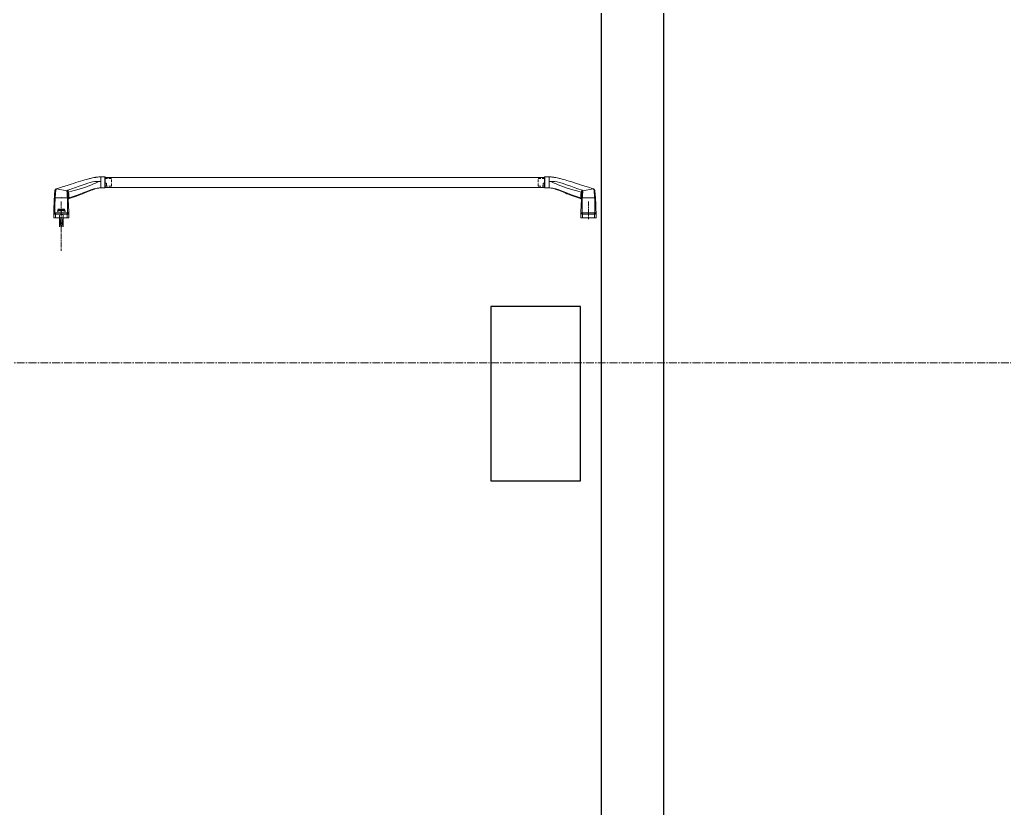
# Model space of a CAD drawing. Header units: millimetres. Extents: x -7155 to 483283, y -227682 to 148426.
# Drawn here: x 15398 to 17771, y 77827 to 79727 of the extents above; entities that cross this region are included whole.
import ezdxf

# ---------------------------------------------------------------- set-up
doc = ezdxf.new("R2010")
doc.units = ezdxf.units.MM
for name, pattern in [('CENTER2', [28.575, 19.05, -3.175, 3.175, -3.175]), ('CENTERLINE', [30, 12, -1.5, 3, -1.5, 12]), ('HIDDEN', [9.525, 6.35, -3.175])]:
    doc.linetypes.add(name, pattern=pattern)
doc.layers.add('АР_Двери_внутренние_антипаника', color=7, linetype='Continuous', lineweight=0)
for name, color, linetype, lineweight, true_color in [('АР_Оси_РД_100', 7, 'Continuous', 0, 0x525252), ('МАГНИТЫ', 7, 'Continuous', 0, 0xd100d1), ('РД_Витраж_перегородка', 7, 'Continuous', 25, 0x148aff), ('РД_Оси_100', 7, 'Continuous', 0, 0x525252)]:
    doc.layers.add(name, color=color, linetype=linetype, lineweight=lineweight, true_color=true_color)

# ---------------------------------------------------------------- blocks, each defined once
blk = doc.blocks.new('СОШ_2200_АР_ОСИ_М100_28.05.24')
at = {"layer": 'АР_Оси_РД_100', "linetype": 'CENTER2'}
blk.add_line((-5954.958, 78900), (119910, 78900), dxfattribs=at)

msp = doc.modelspace()

# ---------------------------------------------------------------- linework, layer by layer
at = {"layer": 'АР_Двери_внутренние_антипаника', "color": 18, "linetype": 'Continuous', "true_color": 0x000000}
for p, q in [((15582.8, 79347.5), (15581.5, 79347.3)), ((15584, 79347.6), (15582.8, 79347.5)), ((15585.1, 79347.7), (15584, 79347.6)), ((15586.3, 79347.8), (15585.1, 79347.7)), ((15588.2, 79348), (15586.3, 79347.8)), ((15593, 79348.1), (15588.2, 79348)), ((15593, 79337.5), (15593, 79348.1)), ((15603, 79348.1), (15593, 79348.1)), ((15603, 79348.1), (15593, 79348.1)), ((15603, 79337.5), (15603, 79348.1)), ((16663.6, 79337.5), (16663.6, 79348.1)), ((16663.6, 79348.1), (16673.6, 79348.1)), ((16663.6, 79348.1), (16673.6, 79348.1)), ((16673.6, 79348.1), (16678.4, 79348)), ((16673.6, 79337.5), (16673.6, 79348.1)), ((16678.4, 79348), (16680.3, 79347.8)), ((16680.3, 79347.8), (16681.4, 79347.7)), ((16681.4, 79347.7), (16682.6, 79347.6)), ((16682.6, 79347.6), (16683.8, 79347.5)), ((16683.8, 79347.5), (16685.1, 79347.3)), ((15506.9, 79326.1), (15498.3, 79323.4)), ((15514.7, 79328.6), (15506.9, 79326.1)), ((15521.6, 79330.8), (15514.7, 79328.6)), ((15527.8, 79332.7), (15521.6, 79330.8)), ((15533.4, 79334.5), (15527.8, 79332.7)), ((15532.7, 79322.8), (15540.8, 79325.8)), ((15538.5, 79336.1), (15533.4, 79334.5)), ((15544.6, 79338), (15538.5, 79336.1)), ((15540.8, 79325.8), (15548.3, 79328.6)), ((15549.9, 79339.6), (15544.6, 79338)), ((15548.3, 79328.6), (15555.3, 79331.1)), ((15554.4, 79340.9), (15549.9, 79339.6)), ((15558.6, 79324.7), (15551.6, 79322.2)), ((15558.2, 79342), (15554.4, 79340.9)), ((15555.3, 79331.1), (15561.8, 79333.2)), ((15561.3, 79342.9), (15558.2, 79342)), ((15565, 79327), (15558.6, 79324.7)), ((15564.1, 79343.6), (15561.3, 79342.9)), ((15561.8, 79333.2), (15567.9, 79335)), ((15566.3, 79344.2), (15564.1, 79343.6)), ((15570.8, 79329.3), (15565, 79327)), ((15568.2, 79344.6), (15566.3, 79344.2)), ((15567.9, 79335), (15573.6, 79336.3)), ((15570.5, 79345.2), (15568.2, 79344.6)), ((15573.2, 79345.8), (15570.5, 79345.2)), ((15576, 79331.4), (15570.8, 79329.3)), ((15576.5, 79346.5), (15573.2, 79345.8)), ((15573.6, 79336.3), (15579.1, 79337.1)), ((15580.7, 79333.4), (15576, 79331.4)), ((15580.2, 79347.1), (15576.5, 79346.5)), ((15579.1, 79337.1), (15583, 79337.4)), ((15581.5, 79347.3), (15580.2, 79347.1)), ((15583.9, 79334.9), (15580.7, 79333.4)), ((15583, 79337.4), (15586.6, 79337.5)), ((15586.9, 79336.3), (15583.9, 79334.9)), ((15586.6, 79337.5), (15589.9, 79337.5)), ((15589.9, 79337.2), (15586.9, 79336.3)), ((15593, 79337.5), (15589.9, 79337.2)), ((15589.9, 79337.5), (15593, 79337.5)), ((15593, 79321.8), (15593, 79337.5)), ((15603, 79321.7), (15603, 79337.5)), ((15604, 79347.1), (15604, 79336.9)), ((16662.6, 79347.1), (15604, 79347.1)), ((15604, 79336.9), (15604, 79322.7)), ((16662.6, 79347.1), (16662.6, 79336.9)), ((16662.6, 79336.9), (16662.6, 79322.7)), ((16663.6, 79321.7), (16663.6, 79337.5)), ((16673.6, 79337.5), (16676.7, 79337.2)), ((16676.7, 79337.5), (16673.6, 79337.5)), ((16673.6, 79321.8), (16673.6, 79337.5)), ((16680, 79337.5), (16676.7, 79337.5)), ((16676.7, 79337.2), (16679.7, 79336.3)), ((16679.7, 79336.3), (16682.7, 79334.9)), ((16683.6, 79337.4), (16680, 79337.5)), ((16682.7, 79334.9), (16685.9, 79333.4)), ((16687.5, 79337.1), (16683.6, 79337.4)), ((16685.1, 79347.3), (16686.4, 79347.1)), ((16685.9, 79333.4), (16690.6, 79331.4)), ((16686.4, 79347.1), (16690.1, 79346.5)), ((16692.9, 79336.3), (16687.5, 79337.1)), ((16690.1, 79346.5), (16693.3, 79345.8)), ((16690.6, 79331.4), (16695.8, 79329.3)), ((16698.7, 79335), (16692.9, 79336.3)), ((16693.3, 79345.8), (16696.1, 79345.2)), ((16695.8, 79329.3), (16701.6, 79327)), ((16696.1, 79345.2), (16698.4, 79344.6)), ((16698.4, 79344.6), (16700.3, 79344.2)), ((16704.8, 79333.2), (16698.7, 79335)), ((16700.3, 79344.2), (16702.5, 79343.6)), ((16701.6, 79327), (16708, 79324.7)), ((16702.5, 79343.6), (16705.3, 79342.9)), ((16711.3, 79331.1), (16704.8, 79333.2)), ((16705.3, 79342.9), (16708.4, 79342)), ((16708, 79324.7), (16715, 79322.2)), ((16708.4, 79342), (16712.2, 79340.9)), ((16718.3, 79328.6), (16711.3, 79331.1)), ((16712.2, 79340.9), (16716.7, 79339.6)), ((16716.7, 79339.6), (16721.9, 79338)), ((16725.8, 79325.8), (16718.3, 79328.6)), ((16721.9, 79338), (16728.1, 79336.1)), ((16733.9, 79322.8), (16725.8, 79325.8)), ((16728.1, 79336.1), (16733.1, 79334.5)), ((16733.1, 79334.5), (16738.7, 79332.7)), ((16738.7, 79332.7), (16745, 79330.8)), ((16745, 79330.8), (16751.9, 79328.6)), ((16751.9, 79328.6), (16759.7, 79326.1)), ((16759.7, 79326.1), (16768.3, 79323.4)), ((15481.4, 79297), (15481.9, 79305.8)), ((15481.9, 79305.8), (15482.6, 79315.1)), ((15482.7, 79315.4), (15482.6, 79315.1)), ((15483.4, 79317.2), (15482.7, 79315.7)), ((15483.2, 79316.2), (15482.7, 79315.7)), ((15482.7, 79315.7), (15482.7, 79315.4)), ((15483.9, 79316.6), (15483.2, 79316.2)), ((15484.6, 79316.7), (15483.3, 79297.9)), ((15485.2, 79318.9), (15483.4, 79317.2)), ((15484.6, 79316.7), (15483.9, 79316.6)), ((15484.8, 79317.3), (15484.6, 79316.7)), ((15485.4, 79318), (15484.8, 79317.3)), ((15486.9, 79319.8), (15485.2, 79318.9)), ((15485.3, 79319), (15485.2, 79318.9)), ((15486.1, 79319.2), (15485.3, 79319)), ((15486.9, 79319.1), (15485.4, 79318)), ((15486.9, 79319.1), (15486.1, 79319.2)), ((15488.8, 79320.4), (15486.9, 79319.8)), ((15511.4, 79314.4), (15486.9, 79319.1)), ((15498.3, 79323.4), (15488.8, 79320.4)), ((15511.2, 79314), (15511.3, 79314.2)), ((15511.4, 79313.5), (15511.2, 79314)), ((15511.3, 79314.2), (15511.4, 79314.4)), ((15511.4, 79314.4), (15512.2, 79315.3)), ((15511.4, 79314.4), (15512.4, 79314)), ((15511.6, 79313.1), (15511.4, 79313.5)), ((15511.6, 79313), (15511.6, 79313.1)), ((15511.6, 79313.1), (15511.6, 79313.1)), ((15511.6, 79313.1), (15511.6, 79313.1)), ((15511.6, 79313.1), (15511.6, 79313.1)), ((15511.6, 79313.1), (15511.6, 79313.1)), ((15511.6, 79313.1), (15511.6, 79313.1)), ((15511.6, 79313.1), (15511.6, 79313.1)), ((15511.6, 79313.1), (15511.6, 79313.1)), ((15511.6, 79313.1), (15511.6, 79313.1)), ((15511.6, 79313.1), (15511.6, 79313.1)), ((15511.6, 79313.1), (15511.6, 79313.1)), ((15511.6, 79313.1), (15511.6, 79313.1)), ((15511.6, 79313.1), (15511.6, 79313.1)), ((15511.6, 79313.1), (15511.6, 79313.1)), ((15511.7, 79312.9), (15511.6, 79313)), ((15511.7, 79312.8), (15511.7, 79312.9)), ((15511.9, 79309.9), (15511.7, 79312.8)), ((15511.7, 79312.8), (15512.4, 79312.7)), ((15512.1, 79307), (15511.9, 79309.9)), ((15512.3, 79304.2), (15512.1, 79307)), ((15512.2, 79315.3), (15512.7, 79315.8)), ((15512.5, 79301.3), (15512.3, 79304.2)), ((15512.4, 79314), (15513.3, 79313.2)), ((15512.4, 79312.7), (15513.1, 79312.3)), ((15512.7, 79297.9), (15512.5, 79301.3)), ((15512.7, 79315.8), (15513.5, 79316.2)), ((15513.1, 79312.3), (15513.5, 79311.8)), ((15513.3, 79313.2), (15513.9, 79312.2)), ((15513.5, 79316.2), (15523.7, 79319.5)), ((15513.5, 79316.2), (15514.3, 79315.4)), ((15513.5, 79311.8), (15513.7, 79311.2)), ((15513.8, 79311.2), (15513.7, 79311.3)), ((15513.7, 79311.3), (15513.7, 79311.2)), ((15514, 79311.2), (15513.8, 79311.2)), ((15513.9, 79312.2), (15514.2, 79311.3)), ((15514.1, 79311.2), (15514, 79311.2)), ((15514.2, 79311.3), (15514.1, 79311.2)), ((15514.3, 79311.4), (15514.2, 79311.3)), ((15514.3, 79315.4), (15515, 79314.1)), ((15514.8, 79311.3), (15514.3, 79311.4)), ((15514.4, 79300.4), (15514.4, 79301)), ((15514.4, 79301), (15514.4, 79300.9)), ((15514.4, 79300.3), (15514.4, 79300.4)), ((15514.6, 79300.3), (15514.4, 79300.3)), ((15514.6, 79299.7), (15514.6, 79300.2)), ((15514.6, 79300.2), (15514.6, 79300.2)), ((15515.2, 79311.2), (15514.8, 79311.3)), ((15515, 79314.1), (15515.5, 79312.6)), ((15515.4, 79311.2), (15515.2, 79311.2)), ((15515.7, 79311.2), (15515.4, 79311.2)), ((15515.5, 79312.6), (15515.7, 79311.2)), ((15526, 79314.4), (15515.7, 79311.2)), ((15515.7, 79311.2), (15515.7, 79311.2)), ((15515.7, 79311.2), (15516.1, 79305.5)), ((15516.1, 79305.5), (15516.5, 79298.1)), ((15516.5, 79297.6), (15526.8, 79301)), ((15523.7, 79319.5), (15532.7, 79322.8)), ((15524.3, 79298.2), (15532, 79300.9)), ((15535.4, 79317.2), (15526, 79314.4)), ((15526.8, 79301), (15536.1, 79304.4)), ((15532, 79300.9), (15538.7, 79303.4)), ((15543.9, 79319.7), (15535.4, 79317.2)), ((15536.1, 79304.4), (15544.6, 79307.6)), ((15538.7, 79303.4), (15544.6, 79305.7)), ((15551.6, 79322.2), (15543.9, 79319.7)), ((15544.6, 79307.6), (15552.3, 79310.6)), ((15544.6, 79305.7), (15549.9, 79307.8)), ((15549.9, 79307.8), (15554.5, 79309.7)), ((15552.3, 79310.6), (15559.3, 79313.4)), ((15554.5, 79309.7), (15558.6, 79311.4)), ((15558.6, 79311.4), (15562.2, 79312.9)), ((15559.3, 79313.4), (15565.6, 79315.8)), ((15562.2, 79312.9), (15566.5, 79314.6)), ((15565.6, 79315.8), (15571.4, 79317.8)), ((15566.5, 79314.6), (15570.1, 79316)), ((15570.1, 79316), (15573.9, 79317.4)), ((15571.4, 79317.8), (15576.5, 79319.3)), ((15573.9, 79317.4), (15578, 79318.8)), ((15576.5, 79319.3), (15581.1, 79320.3)), ((15578, 79318.8), (15582.4, 79320)), ((15581.1, 79320.3), (15584.2, 79320.7)), ((15582.4, 79320), (15586.9, 79321.1)), ((15584.2, 79320.7), (15587.1, 79321.1)), ((15586.7, 79321), (15588.2, 79321.3)), ((15588.2, 79321.3), (15590.5, 79321.6)), ((15593, 79321.7), (15590.5, 79321.6)), ((15593, 79321.7), (15593, 79321.8)), ((15593, 79321.7), (15603, 79321.7)), ((16662.6, 79322.7), (15604, 79322.7)), ((16673.6, 79321.7), (16663.6, 79321.7)), ((16673.6, 79321.7), (16673.6, 79321.8)), ((16673.6, 79321.7), (16676, 79321.6)), ((16678.4, 79321.3), (16676, 79321.6)), ((16679.9, 79321), (16678.4, 79321.3)), ((16682.4, 79320.7), (16679.5, 79321.1)), ((16684.2, 79320), (16679.7, 79321.1)), ((16685.5, 79320.3), (16682.4, 79320.7)), ((16688.5, 79318.8), (16684.2, 79320)), ((16690.1, 79319.3), (16685.5, 79320.3)), ((16692.7, 79317.4), (16688.5, 79318.8)), ((16695.2, 79317.8), (16690.1, 79319.3)), ((16696.4, 79316), (16692.7, 79317.4)), ((16701, 79315.8), (16695.2, 79317.8)), ((16700.1, 79314.6), (16696.4, 79316)), ((16704.3, 79312.9), (16700.1, 79314.6)), ((16707.3, 79313.4), (16701, 79315.8)), ((16708, 79311.4), (16704.3, 79312.9)), ((16714.3, 79310.6), (16707.3, 79313.4)), ((16712.1, 79309.7), (16708, 79311.4)), ((16716.7, 79307.8), (16712.1, 79309.7)), ((16722, 79307.6), (16714.3, 79310.6)), ((16715, 79322.2), (16722.7, 79319.7)), ((16722, 79305.7), (16716.7, 79307.8)), ((16730.4, 79304.4), (16722, 79307.6)), ((16727.9, 79303.4), (16722, 79305.7)), ((16722.7, 79319.7), (16731.2, 79317.2)), ((16734.6, 79300.9), (16727.9, 79303.4)), ((16739.8, 79301), (16730.4, 79304.4)), ((16731.2, 79317.2), (16740.6, 79314.4)), ((16742.9, 79319.5), (16733.9, 79322.8)), ((16742.3, 79298.2), (16734.6, 79300.9)), ((16750, 79297.6), (16739.8, 79301)), ((16740.6, 79314.4), (16750.9, 79311.2)), ((16753, 79316.2), (16742.9, 79319.5)), ((16750.5, 79305.5), (16750.1, 79298.1)), ((16750.9, 79311.2), (16750.5, 79305.5)), ((16751.1, 79312.6), (16750.9, 79311.2)), ((16750.9, 79311.2), (16750.9, 79311.2)), ((16750.9, 79311.2), (16751.2, 79311.2)), ((16751.6, 79314.1), (16751.1, 79312.6)), ((16751.2, 79311.2), (16751.4, 79311.2)), ((16751.4, 79311.2), (16751.8, 79311.3)), ((16752.3, 79315.4), (16751.6, 79314.1)), ((16751.8, 79311.3), (16752.3, 79311.4)), ((16752, 79300.3), (16752.2, 79300.3)), ((16752, 79299.7), (16752, 79300.2)), ((16752, 79300.2), (16752, 79300.2)), ((16752.2, 79300.4), (16752.2, 79301)), ((16752.2, 79301), (16752.2, 79300.9)), ((16752.2, 79300.3), (16752.2, 79300.4)), ((16753, 79316.2), (16752.3, 79315.4)), ((16752.3, 79311.4), (16752.4, 79311.3)), ((16752.7, 79312.2), (16752.4, 79311.3)), ((16752.4, 79311.3), (16752.5, 79311.2)), ((16752.5, 79311.2), (16752.6, 79311.2)), ((16752.6, 79311.2), (16752.8, 79311.2)), ((16753.3, 79313.2), (16752.7, 79312.2)), ((16752.8, 79311.2), (16752.9, 79311.3)), ((16753.1, 79311.8), (16752.9, 79311.2)), ((16752.9, 79311.3), (16752.9, 79311.2)), ((16753.9, 79315.8), (16753, 79316.2)), ((16753.5, 79312.3), (16753.1, 79311.8)), ((16754.2, 79314), (16753.3, 79313.2)), ((16754.2, 79312.7), (16753.5, 79312.3)), ((16754.4, 79315.3), (16753.9, 79315.8)), ((16753.9, 79297.9), (16754.1, 79301.3)), ((16754.1, 79301.3), (16754.3, 79304.2)), ((16755.2, 79314.4), (16754.2, 79314)), ((16754.9, 79312.8), (16754.2, 79312.7)), ((16754.3, 79304.2), (16754.5, 79307)), ((16755.2, 79314.4), (16754.4, 79315.3)), ((16754.5, 79307), (16754.7, 79309.9)), ((16754.7, 79309.9), (16754.9, 79312.8)), ((16754.9, 79312.9), (16755, 79313)), ((16754.9, 79312.8), (16754.9, 79312.9)), ((16755, 79313.1), (16755.2, 79313.5)), ((16755, 79313), (16755, 79313.1)), ((16755, 79313.1), (16755, 79313.1)), ((16755, 79313.1), (16755, 79313.1)), ((16755, 79313.1), (16755, 79313.1)), ((16755, 79313.1), (16755, 79313.1)), ((16755, 79313.1), (16755, 79313.1)), ((16755, 79313.1), (16755, 79313.1)), ((16755, 79313.1), (16755, 79313.1)), ((16755, 79313.1), (16755, 79313.1)), ((16755, 79313.1), (16755, 79313.1)), ((16755, 79313.1), (16755, 79313.1)), ((16755, 79313.1), (16755, 79313.1)), ((16755, 79313.1), (16755, 79313.1)), ((16755, 79313.1), (16755, 79313.1)), ((16755.2, 79314.4), (16779.7, 79319.1)), ((16755.3, 79314.2), (16755.2, 79314.4)), ((16755.2, 79313.5), (16755.3, 79314)), ((16755.3, 79314), (16755.3, 79314.2)), ((16768.3, 79323.4), (16777.8, 79320.4)), ((16777.8, 79320.4), (16779.7, 79319.8)), ((16779.7, 79319.8), (16781.4, 79318.9)), ((16779.7, 79319.1), (16780.5, 79319.2)), ((16779.7, 79319.1), (16781.2, 79318)), ((16780.5, 79319.2), (16781.3, 79319)), ((16781.2, 79318), (16781.8, 79317.3)), ((16781.3, 79319), (16781.3, 79318.9)), ((16781.4, 79318.9), (16783.2, 79317.2)), ((16781.8, 79317.3), (16782, 79316.7)), ((16782, 79316.7), (16782.7, 79316.6)), ((16782, 79316.7), (16783.3, 79297.9)), ((16782.7, 79316.6), (16783.4, 79316.2)), ((16783.2, 79317.2), (16783.8, 79315.7)), ((16783.4, 79316.2), (16783.8, 79315.7)), ((16783.8, 79315.7), (16783.9, 79315.4)), ((16783.9, 79315.4), (16784, 79315.1)), ((16784.7, 79305.8), (16784, 79315.1)), ((16785.2, 79297), (16784.7, 79305.8)), ((15481.2, 79296.3), (15481.3, 79296.9)), ((15481.3, 79296.9), (15481.8, 79297.5)), ((15481.5, 79298.8), (15481.4, 79298.5)), ((15481.8, 79297.5), (15482.4, 79297.8)), ((15482.4, 79297.8), (15483.2, 79297.9)), ((15482.9, 79289.9), (15482.8, 79286.2)), ((15482.8, 79286.2), (15482.8, 79282)), ((15482.8, 79282), (15482.8, 79278.1)), ((15482.8, 79278.1), (15482.8, 79273.4)), ((15483, 79293.9), (15482.9, 79289.9)), ((15483.2, 79297.9), (15483, 79293.9)), ((15512.8, 79297.9), (15483.2, 79297.9)), ((15512.7, 79297.9), (15483.3, 79297.9)), ((15513, 79297.9), (15512.7, 79297.9)), ((15513, 79294.7), (15512.8, 79297.9)), ((15512.8, 79297.9), (15513.6, 79297.8)), ((15513.1, 79297.9), (15513, 79297.9)), ((15513.1, 79291.6), (15513, 79294.7)), ((15513.1, 79288.5), (15513.1, 79291.6)), ((15513.2, 79285.6), (15513.1, 79288.5)), ((15513.2, 79282.3), (15513.2, 79285.6)), ((15513.2, 79278.4), (15513.2, 79282.3)), ((15513.2, 79273.6), (15513.2, 79278.4)), ((15513.6, 79297.8), (15514.2, 79297.5)), ((15514.2, 79297.5), (15514.6, 79296.9)), ((15514.7, 79298.7), (15514.6, 79299.7)), ((15514.8, 79297.1), (15514.6, 79297.1)), ((15514.6, 79296.9), (15514.8, 79296.3)), ((15514.8, 79297.1), (15514.7, 79298.7)), ((15514.9, 79295.1), (15514.8, 79297.1)), ((15514.8, 79296.3), (15514.9, 79294.9)), ((15514.9, 79295.3), (15515, 79295.9)), ((15514.9, 79294.9), (15515.6, 79295.3)), ((15514.9, 79294.9), (15516, 79263.7)), ((15515, 79295.9), (15515.1, 79296)), ((15515.1, 79296), (15515.3, 79296.2)), ((15515.3, 79296.2), (15515.4, 79296.4)), ((15515.4, 79296.4), (15515.7, 79296.9)), ((15515.6, 79295.3), (15524.3, 79298.2)), ((15515.6, 79295.3), (15515.9, 79295.5)), ((15515.7, 79296.9), (15516.3, 79297.5)), ((15515.9, 79295.5), (15516.2, 79295.9)), ((15516.2, 79295.9), (15516.4, 79296.4)), ((15516.3, 79297.5), (15516.5, 79297.6)), ((15516.4, 79296.4), (15516.5, 79297.6)), ((15516.5, 79298.1), (15516.5, 79297.6)), ((16751, 79295.3), (16742.3, 79298.2)), ((16750.1, 79298.1), (16750, 79297.6)), ((16750.2, 79296.4), (16750, 79297.6)), ((16750.3, 79297.5), (16750, 79297.6)), ((16750.4, 79295.9), (16750.2, 79296.4)), ((16750.9, 79296.9), (16750.3, 79297.5)), ((16750.7, 79295.5), (16750.4, 79295.9)), ((16751.7, 79294.9), (16750.5, 79263.7)), ((16751, 79295.3), (16750.7, 79295.5)), ((16751.2, 79296.4), (16750.9, 79296.9)), ((16751.7, 79294.9), (16751, 79295.3)), ((16751.3, 79296.2), (16751.2, 79296.4)), ((16751.5, 79296), (16751.3, 79296.2)), ((16751.6, 79295.9), (16751.5, 79296)), ((16751.7, 79295.3), (16751.6, 79295.9)), ((16751.7, 79295.1), (16751.8, 79297.1)), ((16751.8, 79296.3), (16751.7, 79294.9)), ((16751.8, 79297.1), (16751.9, 79298.7)), ((16751.8, 79297.1), (16752, 79297.1)), ((16751.9, 79296.9), (16751.8, 79296.3)), ((16751.9, 79298.7), (16752, 79299.7)), ((16752.4, 79297.5), (16751.9, 79296.9)), ((16753, 79297.8), (16752.4, 79297.5)), ((16753.8, 79297.9), (16753, 79297.8)), ((16753.4, 79288.5), (16753.5, 79291.6)), ((16753.4, 79285.6), (16753.4, 79288.5)), ((16753.4, 79282.3), (16753.4, 79285.6)), ((16753.4, 79278.4), (16753.4, 79282.3)), ((16753.4, 79273.6), (16753.4, 79278.4)), ((16753.5, 79297.9), (16753.6, 79297.9)), ((16753.5, 79291.6), (16753.6, 79294.7)), ((16753.6, 79294.7), (16753.8, 79297.9)), ((16753.6, 79297.9), (16753.9, 79297.9)), ((16753.8, 79297.9), (16783.4, 79297.9)), ((16753.9, 79297.9), (16783.3, 79297.9)), ((16783.4, 79297.9), (16783.6, 79293.9)), ((16784.2, 79297.8), (16783.4, 79297.9)), ((16783.6, 79293.9), (16783.7, 79289.9)), ((16783.7, 79289.9), (16783.8, 79286.2)), ((16783.8, 79286.2), (16783.8, 79282)), ((16783.8, 79282), (16783.8, 79278.1)), ((16783.8, 79278.1), (16783.8, 79273.4)), ((16784.8, 79297.5), (16784.2, 79297.8)), ((16785.3, 79296.9), (16784.8, 79297.5)), ((16785.1, 79298.8), (16785.1, 79298.5)), ((16785.4, 79296.3), (16785.3, 79296.9)), ((15479.7, 79250), (15479.9, 79259.4)), ((15480.1, 79260.3), (15479.9, 79259.4)), ((15480.1, 79259.2), (15479.9, 79259.4)), ((15480.3, 79260.8), (15480.1, 79260.3)), ((15480.9, 79259), (15480.1, 79259.2)), ((15480.7, 79261.2), (15480.3, 79260.8)), ((15481.2, 79261.5), (15480.7, 79261.2)), ((15481.6, 79258.9), (15480.9, 79259)), ((15481.7, 79261.7), (15481.2, 79261.5)), ((15482.3, 79258.8), (15481.6, 79258.9)), ((15482.8, 79261.9), (15481.7, 79261.7)), ((15483.1, 79258.8), (15482.3, 79258.8)), ((15482.8, 79273.4), (15482.8, 79269.6)), ((15482.8, 79269.6), (15482.8, 79265.5)), ((15482.8, 79265.5), (15482.8, 79261.9)), ((15482.8, 79261.9), (15482.9, 79261.6)), ((15482.9, 79261.6), (15483.1, 79261.4)), ((15483.1, 79261.4), (15483.4, 79261.3)), ((15483.8, 79258.7), (15483.1, 79258.8)), ((15483.4, 79261.3), (15483.6, 79261.3)), ((15483.6, 79261.3), (15483.8, 79261.3)), ((15483.8, 79258.7), (15483.7, 79250)), ((15483.8, 79261.3), (15512.1, 79261.3)), ((15483.8, 79258.7), (15483.8, 79261.3)), ((15512.1, 79258.7), (15483.8, 79258.7)), ((15490.3, 79268.4), (15488.8, 79265.3)), ((15488.8, 79265.3), (15491, 79266.2)), ((15488.8, 79265.1), (15491, 79266)), ((15488.8, 79265.1), (15488.8, 79265.3)), ((15489.6, 79270.3), (15489.6, 79270.5)), ((15490.4, 79270.5), (15489.6, 79270.5)), ((15489.6, 79270.5), (15490.3, 79268.8)), ((15489.6, 79270.3), (15490.3, 79268.6)), ((15490.3, 79268.8), (15491.8, 79268.8)), ((15490.3, 79268.6), (15490.3, 79268.8)), ((15490.3, 79268.6), (15491.8, 79268.6)), ((15491.5, 79268.4), (15490.3, 79268.4)), ((15490.5, 79270.2), (15490.4, 79270.5)), ((15491.6, 79270.2), (15490.5, 79270.2)), ((15490.6, 79269.9), (15490.8, 79269.3)), ((15491.5, 79269.9), (15490.6, 79269.9)), ((15491.4, 79269.7), (15490.6, 79269.7)), ((15490.7, 79266.9), (15491.5, 79268.4)), ((15492.6, 79267.4), (15490.7, 79266.9)), ((15490.8, 79269.3), (15491.3, 79269.3)), ((15490.9, 79267), (15491.5, 79268.2)), ((15491, 79266.2), (15493.5, 79266.8)), ((15491, 79266), (15493.5, 79266.6)), ((15491.3, 79269.3), (15491.5, 79269.9)), ((15491.5, 79268.2), (15491.5, 79268.4)), ((15491.7, 79270.5), (15491.6, 79270.2)), ((15492.5, 79270.5), (15491.7, 79270.5)), ((15491.8, 79268.8), (15492.5, 79270.5)), ((15491.8, 79268.6), (15492.5, 79270.3)), ((15491.8, 79268.6), (15491.8, 79268.8)), ((15492.5, 79270.3), (15492.5, 79270.5)), ((15494.5, 79267.7), (15492.6, 79267.4)), ((15492.9, 79270.5), (15492.9, 79268.8)), ((15493.7, 79270.5), (15492.9, 79270.5)), ((15492.9, 79268.6), (15492.9, 79268.8)), ((15492.9, 79268.8), (15494.2, 79268.8)), ((15492.9, 79268.6), (15494.2, 79268.6)), ((15493.5, 79266.8), (15496, 79267.1)), ((15493.5, 79266.6), (15496, 79266.9)), ((15493.7, 79269.3), (15493.7, 79270.5)), ((15493.9, 79269.3), (15493.7, 79269.3)), ((15494.4, 79270.5), (15493.9, 79269.3)), ((15494.2, 79268.8), (15494.6, 79269.8)), ((15494.2, 79268.6), (15494.6, 79269.5)), ((15494.2, 79268.6), (15494.2, 79268.8)), ((15495, 79270.5), (15494.4, 79270.5)), ((15496.5, 79267.9), (15494.5, 79267.7)), ((15494.6, 79269.5), (15494.6, 79269.8)), ((15494.6, 79269.8), (15494.8, 79269.8)), ((15494.6, 79269.5), (15494.8, 79269.5)), ((15494.8, 79269.5), (15494.8, 79269.8)), ((15494.8, 79269.8), (15495.2, 79268.8)), ((15494.8, 79269.5), (15495.2, 79268.6)), ((15495.5, 79269.3), (15495, 79270.5)), ((15495.2, 79268.6), (15495.2, 79268.8)), ((15495.2, 79268.8), (15496.5, 79268.8)), ((15495.2, 79268.6), (15496.5, 79268.6)), ((15495.8, 79269.3), (15495.5, 79269.3)), ((15496.5, 79270.5), (15495.8, 79270.5)), ((15495.8, 79270.5), (15495.8, 79269.3)), ((15496, 79266.9), (15496, 79267.1)), ((15496, 79267.1), (15498, 79265.2)), ((15496, 79266.9), (15498, 79265)), ((15496.5, 79268.8), (15496.5, 79270.5)), ((15496.5, 79268.6), (15496.5, 79268.8)), ((15498, 79266.5), (15496.5, 79267.9)), ((15497, 79270.3), (15497, 79270.5)), ((15497.9, 79270.5), (15497, 79270.5)), ((15497, 79270.5), (15497.6, 79269.8)), ((15497, 79270.3), (15497.5, 79269.7)), ((15497.2, 79269.5), (15497.1, 79269.4)), ((15497.1, 79269.4), (15497.1, 79269.3)), ((15497.1, 79269.3), (15497.1, 79269.2)), ((15497.1, 79269.2), (15497.1, 79269.2)), ((15497.1, 79269.2), (15497.2, 79269.1)), ((15497.1, 79269.1), (15497.1, 79269)), ((15497.1, 79269), (15497.1, 79268.9)), ((15497.1, 79268.9), (15497.2, 79268.8)), ((15497.3, 79269.6), (15497.2, 79269.5)), ((15497.2, 79269.1), (15497.3, 79269)), ((15497.2, 79268.8), (15497.3, 79268.8)), ((15497.4, 79269.7), (15497.3, 79269.6)), ((15497.3, 79269), (15497.4, 79268.9)), ((15497.3, 79268.8), (15497.4, 79268.7)), ((15497.5, 79269.7), (15497.4, 79269.7)), ((15497.4, 79268.9), (15497.5, 79268.9)), ((15497.4, 79268.7), (15497.5, 79268.6)), ((15497.6, 79269.8), (15497.5, 79269.7)), ((15497.5, 79268.9), (15497.7, 79268.8)), ((15497.5, 79268.6), (15497.7, 79268.6)), ((15497.7, 79268.8), (15497.8, 79268.8)), ((15497.7, 79268.6), (15497.8, 79268.6)), ((15497.8, 79268.8), (15498, 79268.8)), ((15497.8, 79268.6), (15498, 79268.6)), ((15498.4, 79269.8), (15497.9, 79270.5)), ((15498, 79269.5), (15497.9, 79269.4)), ((15497.9, 79269.3), (15497.9, 79269.4)), ((15497.9, 79269.4), (15497.9, 79269.3)), ((15497.9, 79269.4), (15497.9, 79269.4)), ((15497.9, 79269.4), (15497.9, 79269.4)), ((15497.9, 79269.3), (15497.9, 79269.3)), ((15497.9, 79269.3), (15497.9, 79269.2)), ((15497.9, 79269.2), (15498, 79269.2)), ((15498.1, 79269.5), (15498, 79269.5)), ((15498, 79269.5), (15498, 79269.5)), ((15498.1, 79269.3), (15498, 79269.3)), ((15498, 79269.3), (15498, 79269.2)), ((15498, 79269.2), (15498, 79269.2)), ((15498, 79269.2), (15498, 79269.2)), ((15498, 79269.2), (15498, 79269.2)), ((15498, 79269.2), (15498.1, 79269.1)), ((15498, 79268.8), (15499.5, 79268.8)), ((15498, 79268.6), (15498, 79268.8)), ((15498, 79268.6), (15499.5, 79268.6)), ((15499.4, 79267.9), (15498, 79266.5)), ((15498, 79265.2), (15499.9, 79267.1)), ((15498, 79265), (15499.9, 79266.9)), ((15498, 79265), (15498, 79265.2)), ((15498.2, 79269.5), (15498.1, 79269.5)), ((15498.1, 79269.5), (15498.1, 79269.5)), ((15498.2, 79269.3), (15498.1, 79269.3)), ((15498.1, 79269.3), (15498.1, 79269.3)), ((15498.1, 79269.1), (15498.1, 79269.1)), ((15498.1, 79269.1), (15498.2, 79269.1)), ((15498.9, 79269.5), (15498.2, 79269.5)), ((15498.2, 79269.3), (15498.2, 79269.5)), ((15498.2, 79269.5), (15498.2, 79269.5)), ((15498.9, 79269.3), (15498.2, 79269.3)), ((15498.2, 79269.3), (15498.2, 79269.3)), ((15498.2, 79269.1), (15498.9, 79269.1)), ((15498.2, 79269.1), (15498.2, 79269.1)), ((15498.9, 79269.8), (15498.4, 79269.8)), ((15499.5, 79270.5), (15498.9, 79270.5)), ((15498.9, 79270.5), (15498.9, 79269.8)), ((15498.9, 79269.1), (15498.9, 79269.5)), ((15501.4, 79267.7), (15499.4, 79267.9)), ((15499.5, 79268.8), (15499.5, 79270.5)), ((15499.5, 79268.6), (15499.5, 79268.8)), ((15499.9, 79266.9), (15499.9, 79267.1)), ((15499.9, 79267.1), (15502.5, 79266.8)), ((15499.9, 79266.9), (15502.5, 79266.6)), ((15500.1, 79270.1), (15500, 79270)), ((15500, 79270), (15500, 79269.3)), ((15500, 79269.3), (15500.1, 79269.2)), ((15500, 79269.1), (15500, 79269.3)), ((15500, 79269.1), (15500.1, 79269)), ((15500.2, 79270.3), (15500.1, 79270.2)), ((15500.1, 79270.2), (15500.1, 79270.1)), ((15500.1, 79269.2), (15500.1, 79269.2)), ((15500.1, 79269.2), (15500.2, 79269.1)), ((15500.1, 79269), (15500.1, 79268.9)), ((15500.1, 79268.9), (15500.2, 79268.8)), ((15500.3, 79270.4), (15500.2, 79270.3)), ((15500.2, 79269.1), (15500.3, 79269)), ((15500.2, 79268.8), (15500.3, 79268.8)), ((15500.5, 79270.4), (15500.3, 79270.4)), ((15500.3, 79269), (15500.4, 79268.9)), ((15500.3, 79268.8), (15500.4, 79268.7)), ((15500.4, 79268.9), (15500.5, 79268.9)), ((15500.4, 79268.7), (15500.5, 79268.6)), ((15500.6, 79270.5), (15500.5, 79270.4)), ((15500.5, 79268.9), (15500.7, 79268.8)), ((15500.5, 79268.6), (15500.7, 79268.6)), ((15500.8, 79270.5), (15500.6, 79270.5)), ((15500.7, 79268.8), (15500.8, 79268.8)), ((15500.7, 79268.6), (15500.8, 79268.6)), ((15501, 79270.5), (15500.8, 79270.5)), ((15500.9, 79270.1), (15500.8, 79270)), ((15500.8, 79270), (15500.8, 79270)), ((15500.8, 79270), (15500.8, 79269.9)), ((15500.8, 79269.7), (15500.8, 79269.9)), ((15500.8, 79269.9), (15500.8, 79269.4)), ((15500.9, 79269.8), (15500.8, 79269.8)), ((15500.8, 79269.8), (15500.8, 79269.8)), ((15500.8, 79269.8), (15500.8, 79269.7)), ((15500.8, 79269.4), (15500.8, 79269.3)), ((15500.8, 79269.3), (15500.8, 79269.3)), ((15500.8, 79269.3), (15500.9, 79269.3)), ((15500.8, 79268.8), (15501, 79268.8)), ((15500.8, 79268.6), (15501, 79268.6)), ((15501, 79270.1), (15500.9, 79270.1)), ((15500.9, 79270.1), (15500.9, 79270.1)), ((15500.9, 79270.1), (15500.9, 79270.1)), ((15501, 79269.9), (15500.9, 79269.9)), ((15500.9, 79269.9), (15500.9, 79269.9)), ((15500.9, 79269.9), (15500.9, 79269.8)), ((15500.9, 79269.3), (15500.9, 79269.2)), ((15500.9, 79269.2), (15501, 79269.2)), ((15501.6, 79270.5), (15501, 79270.5)), ((15501.1, 79270.2), (15501, 79270.1)), ((15501.1, 79269.9), (15501, 79269.9)), ((15501, 79269.2), (15501.1, 79269.2)), ((15501, 79268.8), (15501.6, 79268.8)), ((15501, 79268.6), (15501, 79268.8)), ((15501, 79268.6), (15501.6, 79268.6)), ((15501.2, 79270.2), (15501.1, 79270.2)), ((15501.1, 79270.2), (15501.1, 79270.2)), ((15501.2, 79269.9), (15501.1, 79269.9)), ((15501.1, 79269.9), (15501.1, 79269.9)), ((15501.1, 79269.2), (15501.1, 79269.2)), ((15501.1, 79269.2), (15501.2, 79269.1)), ((15501.2, 79269.9), (15501.2, 79270.2)), ((15501.4, 79270.2), (15501.2, 79270.2)), ((15501.4, 79269.9), (15501.2, 79269.9)), ((15501.2, 79269.1), (15501.4, 79269.1)), ((15501.4, 79269.9), (15501.4, 79270.2)), ((15501.5, 79270.2), (15501.4, 79270.2)), ((15501.5, 79269.9), (15501.4, 79269.9)), ((15501.4, 79269.1), (15501.5, 79269.2)), ((15503.4, 79267.4), (15501.4, 79267.7)), ((15501.6, 79270.1), (15501.5, 79270.2)), ((15501.5, 79270.2), (15501.5, 79270.2)), ((15501.6, 79269.9), (15501.5, 79269.9)), ((15501.5, 79269.9), (15501.5, 79269.9)), ((15501.5, 79269.2), (15501.5, 79269.2)), ((15501.5, 79269.2), (15501.6, 79269.2)), ((15501.8, 79270.5), (15501.6, 79270.5)), ((15501.7, 79270.1), (15501.6, 79270.1)), ((15501.7, 79269.9), (15501.6, 79269.9)), ((15501.6, 79269.2), (15501.6, 79269.2)), ((15501.6, 79269.2), (15501.7, 79269.2)), ((15501.6, 79268.6), (15501.6, 79268.8)), ((15501.6, 79268.8), (15501.8, 79268.8)), ((15501.6, 79268.6), (15501.8, 79268.6)), ((15501.8, 79270), (15501.7, 79270.1)), ((15501.7, 79270.1), (15501.7, 79270.1)), ((15501.7, 79269.8), (15501.7, 79269.9)), ((15501.8, 79269.8), (15501.7, 79269.8)), ((15501.7, 79269.2), (15501.7, 79269.3)), ((15501.7, 79269.3), (15501.8, 79269.3)), ((15501.9, 79270.5), (15501.8, 79270.5)), ((15501.8, 79269.9), (15501.8, 79270)), ((15501.8, 79270), (15501.8, 79270)), ((15501.8, 79269.4), (15501.8, 79269.9)), ((15501.8, 79269.7), (15501.8, 79269.8)), ((15501.8, 79269.8), (15501.8, 79269.8)), ((15501.8, 79269.3), (15501.8, 79269.4)), ((15501.8, 79269.3), (15501.8, 79269.3)), ((15501.8, 79268.8), (15502, 79268.8)), ((15501.8, 79268.6), (15502, 79268.6)), ((15502.1, 79270.5), (15501.9, 79270.5)), ((15502, 79268.8), (15502.1, 79268.9)), ((15502, 79268.6), (15502.1, 79268.7)), ((15502.2, 79270.4), (15502.1, 79270.5)), ((15502.1, 79268.9), (15502.3, 79269)), ((15502.1, 79268.7), (15502.3, 79268.7)), ((15502.3, 79270.3), (15502.2, 79270.4)), ((15502.4, 79270.3), (15502.3, 79270.3)), ((15502.3, 79269), (15502.4, 79269)), ((15502.3, 79268.7), (15502.4, 79268.8)), ((15502.5, 79270.2), (15502.4, 79270.3)), ((15502.4, 79269), (15502.5, 79269.1)), ((15502.4, 79268.8), (15502.5, 79268.9)), ((15502.5, 79270.1), (15502.5, 79270.2)), ((15502.6, 79270), (15502.5, 79270.1)), ((15502.5, 79269.2), (15502.6, 79269.3)), ((15502.5, 79269.1), (15502.5, 79269.2)), ((15502.5, 79269), (15502.6, 79269.1)), ((15502.5, 79268.9), (15502.5, 79269)), ((15502.5, 79266.8), (15505, 79266.2)), ((15502.5, 79266.6), (15505, 79266)), ((15502.6, 79269.3), (15502.6, 79270)), ((15502.6, 79269.1), (15502.6, 79269.3)), ((15503.2, 79270.3), (15503.1, 79270.2)), ((15503.1, 79270.2), (15503.1, 79270.1)), ((15503.1, 79270.1), (15503.1, 79270)), ((15503.1, 79270), (15503.1, 79269.3)), ((15503.1, 79269.1), (15503.1, 79269.3)), ((15503.1, 79269.3), (15503.1, 79269.2)), ((15503.1, 79269.2), (15503.1, 79269.2)), ((15503.1, 79269.2), (15503.2, 79269.1)), ((15503.1, 79269.1), (15503.1, 79269)), ((15503.1, 79269), (15503.1, 79268.9)), ((15503.1, 79268.9), (15503.2, 79268.8)), ((15503.3, 79270.4), (15503.2, 79270.3)), ((15503.2, 79269.1), (15503.3, 79269)), ((15503.2, 79268.8), (15503.3, 79268.8)), ((15503.5, 79270.4), (15503.3, 79270.4)), ((15503.3, 79269), (15503.4, 79268.9)), ((15503.3, 79268.8), (15503.4, 79268.7)), ((15503.4, 79268.9), (15503.5, 79268.9)), ((15503.4, 79268.7), (15503.5, 79268.6)), ((15505.2, 79266.9), (15503.4, 79267.4)), ((15503.7, 79270.5), (15503.5, 79270.4)), ((15503.5, 79268.9), (15503.7, 79268.8)), ((15503.5, 79268.6), (15503.7, 79268.6)), ((15503.8, 79270.5), (15503.7, 79270.5)), ((15503.8, 79270.1), (15503.7, 79270)), ((15503.7, 79270), (15503.7, 79270)), ((15503.7, 79270), (15503.7, 79269.9)), ((15503.7, 79269.7), (15503.7, 79269.9)), ((15503.7, 79269.9), (15503.7, 79269.4)), ((15503.8, 79269.8), (15503.7, 79269.8)), ((15503.7, 79269.8), (15503.7, 79269.8)), ((15503.7, 79269.8), (15503.7, 79269.7)), ((15503.7, 79269.4), (15503.7, 79269.3)), ((15503.7, 79269.3), (15503.8, 79269.3)), ((15503.7, 79268.8), (15503.9, 79268.8)), ((15503.7, 79268.6), (15503.9, 79268.6)), ((15504, 79270.5), (15503.8, 79270.5)), ((15503.9, 79270.1), (15503.8, 79270.1)), ((15503.8, 79270.1), (15503.8, 79270.1)), ((15503.9, 79269.9), (15503.8, 79269.9)), ((15503.8, 79269.9), (15503.8, 79269.8)), ((15503.8, 79269.3), (15503.8, 79269.3)), ((15503.8, 79269.3), (15503.8, 79269.2)), ((15503.8, 79269.2), (15503.9, 79269.2)), ((15504, 79270.2), (15503.9, 79270.1)), ((15503.9, 79270.1), (15503.9, 79270.1)), ((15504, 79269.9), (15503.9, 79269.9)), ((15503.9, 79269.9), (15503.9, 79269.9)), ((15503.9, 79269.2), (15504, 79269.2)), ((15503.9, 79268.8), (15504, 79268.8)), ((15503.9, 79268.6), (15504, 79268.6)), ((15505.6, 79270.5), (15504, 79270.5)), ((15504.1, 79270.2), (15504, 79270.2)), ((15504.1, 79269.9), (15504, 79269.9)), ((15504, 79269.2), (15504, 79269.2)), ((15504, 79269.2), (15504.1, 79269.1)), ((15504, 79268.8), (15505.6, 79268.8)), ((15504, 79268.6), (15504, 79268.8)), ((15504, 79268.6), (15505.6, 79268.6)), ((15504.8, 79270.2), (15504.1, 79270.2)), ((15504.1, 79269.9), (15504.1, 79270.2)), ((15504.1, 79270.2), (15504.1, 79270.2)), ((15504.8, 79269.9), (15504.1, 79269.9)), ((15504.1, 79269.9), (15504.1, 79269.9)), ((15504.1, 79269.1), (15504.8, 79269.1)), ((15504.5, 79268.4), (15505.2, 79266.9)), ((15504.5, 79268.2), (15504.5, 79268.4)), ((15505.6, 79268.4), (15504.5, 79268.4)), ((15504.5, 79268.2), (15505.1, 79267)), ((15504.8, 79269.1), (15504.8, 79270.2)), ((15505, 79266.2), (15507.2, 79265.3)), ((15505, 79266), (15507.2, 79265.1)), ((15505.6, 79268.8), (15505.6, 79270.5)), ((15505.6, 79268.6), (15505.6, 79268.8)), ((15507.2, 79265.3), (15505.6, 79268.4)), ((15507.2, 79265.1), (15507.2, 79265.3)), ((15512.1, 79258.7), (15512.1, 79261.3)), ((15512.1, 79261.3), (15512.3, 79261.3)), ((15512.9, 79258.8), (15512.1, 79258.7)), ((15512.2, 79250), (15512.1, 79258.7)), ((15512.3, 79261.3), (15512.5, 79261.3)), ((15512.5, 79261.3), (15512.7, 79261.4)), ((15512.7, 79261.4), (15512.9, 79261.4)), ((15512.9, 79261.4), (15513.1, 79261.6)), ((15513.7, 79258.8), (15512.9, 79258.8)), ((15513.1, 79261.6), (15513.2, 79261.9)), ((15513.2, 79269.8), (15513.2, 79273.6)), ((15513.2, 79265.5), (15513.2, 79269.8)), ((15513.2, 79261.9), (15513.2, 79265.5)), ((15514.3, 79261.7), (15513.2, 79261.9)), ((15514.4, 79258.9), (15513.7, 79258.8)), ((15514.8, 79261.5), (15514.3, 79261.7)), ((15515, 79259), (15514.4, 79258.9)), ((15515.3, 79261.2), (15514.8, 79261.5)), ((15515.8, 79259.2), (15515, 79259)), ((15515.6, 79260.8), (15515.3, 79261.2)), ((15515.9, 79260.3), (15515.6, 79260.8)), ((15516.1, 79259.4), (15515.8, 79259.2)), ((15516.1, 79259.4), (15515.9, 79260.3)), ((15516, 79263.7), (15516.1, 79261.5)), ((15516.1, 79261.5), (15516.1, 79259.4)), ((15516.1, 79259.4), (15516.2, 79250)), ((16750.5, 79259.4), (16750.3, 79250)), ((16750.5, 79263.7), (16750.5, 79261.5)), ((16750.5, 79261.5), (16750.5, 79259.4)), ((16750.5, 79259.4), (16750.7, 79260.3)), ((16750.5, 79259.4), (16750.7, 79259.2)), ((16750.7, 79260.3), (16751, 79260.8)), ((16750.7, 79259.2), (16751.5, 79259)), ((16751, 79260.8), (16751.3, 79261.2)), ((16751.3, 79261.2), (16751.8, 79261.5)), ((16751.5, 79259), (16752.2, 79258.9)), ((16751.8, 79261.5), (16752.3, 79261.7)), ((16752.2, 79258.9), (16752.9, 79258.8)), ((16752.3, 79261.7), (16753.4, 79261.9)), ((16752.9, 79258.8), (16753.7, 79258.8)), ((16753.4, 79269.8), (16753.4, 79273.6)), ((16753.4, 79265.5), (16753.4, 79269.8)), ((16753.4, 79261.9), (16753.4, 79265.5)), ((16753.5, 79261.6), (16753.4, 79261.9)), ((16753.7, 79261.4), (16753.5, 79261.6)), ((16753.9, 79261.4), (16753.7, 79261.4)), ((16753.7, 79258.8), (16754.4, 79258.7)), ((16754, 79261.3), (16753.9, 79261.4)), ((16754.2, 79261.3), (16754, 79261.3)), ((16754.4, 79261.3), (16754.2, 79261.3)), ((16754.3, 79250), (16754.4, 79258.7)), ((16782.7, 79261.3), (16754.4, 79261.3)), ((16754.4, 79258.7), (16754.4, 79261.3)), ((16754.4, 79258.7), (16782.7, 79258.7)), ((16782.7, 79258.7), (16782.7, 79261.3)), ((16783, 79261.3), (16782.7, 79261.3)), ((16782.7, 79258.7), (16783.5, 79258.8)), ((16782.7, 79258.7), (16782.8, 79250)), ((16783.2, 79261.3), (16783, 79261.3)), ((16783.5, 79261.4), (16783.2, 79261.3)), ((16783.7, 79261.6), (16783.5, 79261.4)), ((16783.5, 79258.8), (16784.3, 79258.8)), ((16783.8, 79261.9), (16783.7, 79261.6)), ((16783.8, 79273.4), (16783.8, 79269.6)), ((16783.8, 79269.6), (16783.8, 79265.5)), ((16783.8, 79265.5), (16783.8, 79261.9)), ((16783.8, 79261.9), (16784.9, 79261.7)), ((16784.3, 79258.8), (16785, 79258.9)), ((16784.9, 79261.7), (16785.4, 79261.5)), ((16785, 79258.9), (16785.6, 79259)), ((16785.4, 79261.5), (16785.9, 79261.2)), ((16785.6, 79259), (16786.4, 79259.2)), ((16785.9, 79261.2), (16786.2, 79260.8)), ((16786.2, 79260.8), (16786.5, 79260.3)), ((16786.4, 79259.2), (16786.7, 79259.4)), ((16786.5, 79260.3), (16786.7, 79259.4)), ((16786.8, 79250), (16786.7, 79259.4)), ((15516.2, 79250), (15479.7, 79250)), ((15493.5, 79250), (15493.5, 79227.8)), ((15496.6, 79227.8), (15494.3, 79250)), ((15501.7, 79250), (15499.4, 79227.8)), ((15502.5, 79250), (15502.5, 79227.8)), ((16750.3, 79250), (16786.8, 79250))]:
    msp.add_line(p, q, dxfattribs=at)
at = {"layer": 'АР_Двери_внутренние_антипаника', "color": 18, "linetype": 'HIDDEN', "true_color": 0x000000}
for p, q in [((15619, 79344), (15604, 79344)), ((15607, 79333.2), (15604, 79333.2)), ((15607, 79326.2), (15604, 79326.2)), ((15619, 79326), (15604, 79326)), ((15607, 79333.2), (15607, 79326.2)), ((15619, 79326), (15619, 79344)), ((16647.6, 79344), (16662.6, 79344)), ((16647.6, 79326), (16647.6, 79344)), ((16647.6, 79326), (16662.6, 79326)), ((16659.6, 79333.2), (16659.6, 79326.2)), ((16659.6, 79333.2), (16662.6, 79333.2)), ((16659.6, 79326.2), (16662.6, 79326.2)), ((15502.5, 79257.5), (15493.5, 79257.5)), ((15493.5, 79250), (15493.5, 79257.5)), ((15502.5, 79250), (15502.5, 79257.5))]:
    msp.add_line(p, q, dxfattribs=at)
at = {"layer": 'АР_Двери_внутренние_антипаника', "color": 18, "linetype": 'CENTERLINE', "true_color": 0x000000}
for p, q in [((15498, 79289.2), (15498, 79246)), ((16768.6, 79289.2), (16768.6, 79246)), ((15498, 79246), (15498, 79170.3))]:
    msp.add_line(p, q, dxfattribs=at)
at = {"layer": 'АР_Двери_внутренние_антипаника', "color": 18, "linetype": 'Continuous', "true_color": 0x000000}
for centre, radius, start, end in [((15603, 79347.1), 1, 0, 90), ((16663.6, 79347.1), 1, 90, 180), ((14516.3, 79239.3), 1000, 3.3082, 4.1216), ((15603, 79322.7), 1, 270, 0), ((16663.6, 79322.7), 1, 180, 270), ((17750.3, 79239.3), 1000, 175.8784, 176.6918), ((16479.7, 79242.6), 1000, 176.9219, 179.0377), ((15786.9, 79242.6), 1000, 0.9623, 3.0781)]:
    msp.add_arc(centre, radius, start, end, dxfattribs=at)
for p in [(15498, 79297.9), (16768.6, 79250)]:
    msp.add_point(p, dxfattribs=at)
at = {"layer": 'МАГНИТЫ', "color": 18, "lineweight": 30, "true_color": 0x000000}
for p, q in [((16749.7, 79035.7), (16533, 79035.7)), ((16533, 79035.7), (16533, 78616)), ((16749.7, 78616), (16749.7, 79035.7)), ((16533, 78616), (16749.7, 78616))]:
    msp.add_line(p, q, dxfattribs=at)
at = {"layer": 'РД_Витраж_перегородка', "color": 18, "linetype": 'Continuous', "lineweight": 25, "true_color": 0x000000}
for p, q in [((16800, 72820), (16800, 85950)), ((16950, 72820), (16950, 85950))]:
    msp.add_line(p, q, dxfattribs=at)

# ---------------------------------------------------------------- block references
at = {"layer": 'РД_Оси_100'}
msp.add_blockref('СОШ_2200_АР_ОСИ_М100_28.05.24', (0, 0), dxfattribs=at)

doc.saveas('drawing.dxf')
